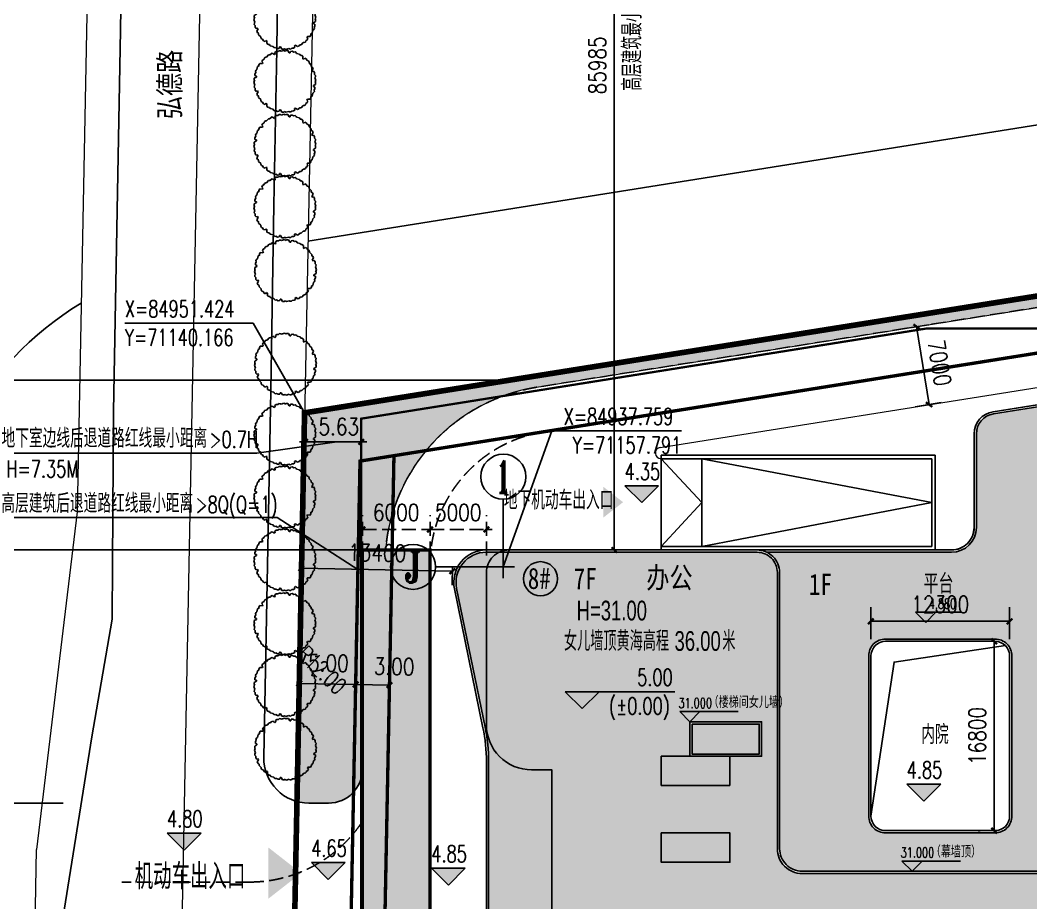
# Model space of a CAD drawing. Header units: metres. Extents: x 71066629 to 71645179, y 84793221 to 85208804.
# Drawn here: x 71114949 to 71204568, y 84907961 to 84986257 of the extents above; entities that cross this region are included whole.
import ezdxf
from ezdxf.enums import TextEntityAlignment as Align

# ---------------------------------------------------------------- set-up
doc = ezdxf.new("R2010")
doc.units = ezdxf.units.M
doc.header["$LTSCALE"] = 1000
for name, pattern in [('ACAD_ISO04W100', [30, 24, -3, 0, -3]), ('CENTER', [50.8, 31.75, -6.35, 6.35, -6.35]), ('CONTINOUS', [15000, 5000, 5000, 5000]), ('DASH', [0.35, 0.25, -0.1]), ('DASHED', [19.05, 12.7, -6.35]), ('HIDDENX2', [19.05, 12.7, -6.35])]:
    doc.linetypes.add(name, pattern=pattern)
for name, color, linetype in [('A_N_AXIS_TEXT', 7, 'Continuous'), ('A_N_DIM_ELEV', 3, 'Continuous'), ('A_N_PUB_TEXT', 7, 'Continuous'), ('A_OTHER_MEMBER', 134, 'Continuous'), ('A_ROOF_2', 136, 'Continuous'), ('A_SITEP_PLANT', 85, 'Continuous'), ('A_SITEP_TEX_1', 7, 'Continuous'), ('A_SITEP_TEX_2', 7, 'Continuous'), ('DIM_COOR', 3, 'Continuous'), ('DIM_SYMB', 3, 'Continuous'), ('G-ANN0-GRID', 85, 'Continuous'), ('G-ANNO-DIMS', 3, 'Continuous'), ('G-ANNO-LEGN', 3, 'Continuous'), ('G-ANNO-LEVL', 3, 'Continuous'), ('G-ANNO-TEXT', 7, 'Continuous'), ('G-BLDG-HIGH', 1, 'Continuous'), ('G-BLDG-MULT', 1, 'Continuous'), ('G-BLDG-OTLN', 2, 'Continuous'), ('G-BLDG-POIT', 6, 'Continuous'), ('G-BLDG-ROOF', 34, 'Continuous'), ('G-BSMT-OTLN', 5, 'HIDDENX2'), ('G-FRIE-FLWL', 6, 'Continuous'), ('G-PLTG', 105, 'Continuous'), ('G-SDWK', 157, 'Continuous'), ('G-SITE-BLUE', 5, 'Continuous'), ('G-SITE-GREN', 72, 'Continuous'), ('G-SITE-PROP', 1, 'Continuous'), ('G-STRU', 134, 'Continuous'), ('G_DRIV_ROAD', 145, 'Continuous'), ('G_H_252', 252, 'Continuous'), ('G_H_253', 253, 'Continuous'), ('G_N_GUIDES', 3, 'DASH'), ('G_SITE_REDL', 1, 'CONTINOUS'), ('PUB_DIM', 3, 'Continuous'), ('PUB_TEXT', 7, 'Continuous')]:
    doc.layers.add(name, color=color, linetype=linetype)
for name, color, linetype, lineweight in [('G-ROAD-CNTR', 24, 'DASHED', 13), ('G-ROAD-园区', 175, 'Continuous', 13), ('G-ROAD-市政', 1, 'Continuous', 13)]:
    doc.layers.add(name, color=color, linetype=linetype, lineweight=lineweight)
doc.styles.add('_TCH_AXIS', font='romant.shx')
doc.styles.add('_TCH_DIM', font='SIMPLEX', dxfattribs={"bigfont": 'GBCBIG'})
doc.styles.add('dim_font', font='SIMPLEX.shx', dxfattribs={"width": 0.8})
doc.styles.add('GAD A', font='$ gad e.shx', dxfattribs={"width": 0.7, "bigfont": '$ gad c.shx'})
doc.styles.add('HZ1', font='simhei.ttf', dxfattribs={"width": 0.8})
doc.styles.get("Standard").update_dxf_attribs({"font": 'txt', "bigfont": 'gbcbig.shx'})
doc.styles.add('黑体', font='simhei.ttf', dxfattribs={"width": 0.8})
doc.dimstyles.new('DIMN500', dxfattribs={"dimscale": 5, "dimtxt": 300, "dimasz": 100, "dimexe": 250, "dimexo": 300, "dimgap": 150, "dimtad": 1, "dimdec": 0, "dimzin": 0, "dimdsep": 46, "dimtxsty": 'dim_font', "dimblk": 'ARCHTICK', "dimcen": 0.09, "dimclrt": 7, "dimazin": 2, "dimtfac": 1, "dimtdec": 0, "dimtix": 1, "dimtmove": 2, "dimatfit": 3, "dimldrblk": 'ARCHTICK', "dimtolj": 1, "dimtzin": 0, "dimarcsym": 0})

# ---------------------------------------------------------------- blocks, each defined once
blk = doc.blocks.new('20130417-8#')
at = {"layer": 'G_H_252', "linetype": 'ByBlock'}
blk.add_hatch(color=256, dxfattribs=at).paths.add_polyline_path([(24300, 26500), (24300, 51000, 0.414214), (22500, 52800), (-1515, 52800, 0.474867), (-4140, 49581), (-1611, 37267, -0.050684), (-1300, 34209), (-1300, 500, 0.414214), (500, -1300), (34550, -1300, 0.414214), (36350, 500), (36350, 1700), (57750, 1700), (57750, 500, 0.414214), (59550, -1300), (76500, -1300, 0.414214), (78300, 500), (78300, 22500, 0.414214), (76500, 24300), (26500, 24300, -0.414214)])
at = {"layer": 'G_H_253'}
h = blk.add_hatch(color=256, dxfattribs=at)
h.dxf.hatch_style = 1
h.paths.add_polyline_path([(39750, 52800), (23372, 52800, -0.287492), (24500, 51000), (24500, 26500, 0.414214), (26500, 24500), (64067, 24500), (62644, 33481), (62613, 33678), (74787, 35606, 0.414214), (76283, 37666), (75731, 41151, -0.287492), (74130, 39755), (57142, 37064, -0.414214), (54853, 38726), (50786, 64406, -0.287492), (51619, 66361), (43468, 65070, 0.368919), (41950, 63292), (41950, 55000, -0.414214)])
h.paths.add_polyline_path([(45100, 43600), (45100, 29400, -0.414214), (43600, 27900), (33900, 27900, -0.414214), (32400, 29400), (32400, 43600, -0.414214), (33900, 45100), (43600, 45100, -0.414214)], flags=16)
at = {"layer": 'A_N_DIM_ELEV'}
for p, q in [((37459, 46571), (36559, 47471)), ((36559, 47471), (40530, 47471)), ((37459, 46571), (38359, 47471)), ((16540, 37760), (15640, 38660)), ((15640, 38660), (20841, 38660)), ((16540, 37760), (17440, 38660)), ((36249, 24500), (35349, 25400)), ((35349, 25400), (40550, 25400)), ((36249, 24500), (37149, 25400))]:
    blk.add_line(p, q, dxfattribs=at)
at = {"layer": 'A_ROOF_2'}
for p, q in [((14000, 34700), (20100, 34700)), ((14000, 32100), (14000, 34700)), ((20100, 34700), (20100, 32100)), ((20100, 32100), (14000, 32100))]:
    blk.add_line(p, q, dxfattribs=at)
for points in [[(16540, 37760), (22900, 37760), (22900, 34700), (16540, 34700)], [(16740, 37560), (22700, 37560), (22700, 34900), (16740, 34900)], [(14000, 27900), (20100, 27900), (20100, 25300), (14000, 25300)]]:
    blk.add_lwpolyline(points, close=True, dxfattribs=at)
at = {"layer": 'G-ANN0-GRID'}
for q in [(0, 57500), (-6000, 51500)]:
    blk.add_line((0, 51500), q, dxfattribs=at)
for centre in [(0, 59500), (-8000, 51500)]:
    blk.add_circle(centre, 2000, dxfattribs=at)
at = {"layer": 'G-ANNO-LEGN', "color": 3}
blk.add_lwpolyline([(44519, 44519), (34650, 43049), (32600, 29400)], dxfattribs=at)
at = {"layer": 'G-BLDG-OTLN'}
blk.add_lwpolyline([(69437, 69385), (43437, 65267, 0.368919), (41750, 63292), (41750, 55000, -0.414214), (39750, 53000), (22500, 53000), (500, 53000, 0.414214), (-1500, 51000), (-1500, 37500, 0.414214), (2500, 33500), (4300, 33500), (4300, 16400)], format="xyb", dxfattribs=at)
at = {"layer": 'G-BLDG-POIT', "linetype": 'Continuous', "ltscale": 0.1}
for p, q in [((0, 50500), (0, 52500)), ((-1000, 51500), (1000, 51500))]:
    blk.add_line(p, q, dxfattribs=at)
at = {"layer": 'G-BLDG-ROOF'}
for p, q in [((52449, 66695), (43437, 65267)), ((51619, 66361), (43468, 65070)), ((41750, 55000), (41750, 63292)), ((41950, 55000), (41950, 63292)), ((22500, 53000), (39750, 53000)), ((23372, 52800), (39750, 52800))]:
    blk.add_line(p, q, dxfattribs=at)
for points in [[(-1515, 53000, 0.474867), (-4336, 49541), (-1807, 37227, -0.050684), (-1500, 34209), (-1500, 500, 0.414214), (500, -1500), (34550, -1500, 0.414214), (36550, 500), (36550, 1500), (57550, 1500), (57550, 500, 0.414214), (59550, -1500), (76500, -1500, 0.414214), (78500, 500), (78500, 22500, 0.414214), (76500, 24500), (26500, 24500, -0.414214), (24500, 26500), (24500, 51000, 0.414214), (22500, 53000), (-1515, 53000)], [(32400, 29400, 0.414214), (33900, 27900), (43600, 27900, 0.414214), (45100, 29400), (45100, 43600, 0.414214), (43600, 45100), (33900, 45100, 0.414214), (32400, 43600), (32400, 29400)]]:
    blk.add_lwpolyline(points, format="xyb", dxfattribs=at)
for points in [[(-1515, 52800, 0.474867), (-4140, 49581), (-1611, 37267, -0.050684), (-1300, 34209), (-1300, 500, 0.414214), (500, -1300), (34550, -1300, 0.414214), (36350, 500), (36350, 1700), (57750, 1700), (57750, 500, 0.414214), (59550, -1300), (76500, -1300, 0.414214), (78300, 500), (78300, 22500, 0.414214), (76500, 24300), (26500, 24300, -0.414214), (24300, 26500), (24300, 51000, 0.414214), (22500, 52800)], [(32600, 29400, 0.414214), (33900, 28100), (43600, 28100, 0.414214), (44900, 29400), (44900, 43600, 0.414214), (43600, 44900), (33900, 44900, 0.414214), (32600, 43600)]]:
    blk.add_lwpolyline(points, format="xyb", close=True, dxfattribs=at)
for centre, radius, start, end in [((43750, 63292), 2000, 99, 180), ((43750, 63292), 1800, 99, 180), ((39750, 55000), 2000, 270, 0), ((39750, 55000), 2200, 270, 0)]:
    blk.add_arc(centre, radius, start, end, dxfattribs=at)
at = {"layer": 'A_N_AXIS_TEXT', "style": '_TCH_AXIS'}
for s, height, width, p, p2 in [('1', 2889, 0.5, (-688, 58055), (688, 58055)), ('J', 2778, 0.75, (-8794, 50111), (-7206, 50111))]:
    blk.add_text(s, height=height, dxfattribs=dict(at, width=width)).set_placement(p, p2, align=Align.FIT)
at = {"layer": 'A_N_PUB_TEXT', "linetype": 'ByBlock', "style": 'GAD A', "width": 0.8}
blk.add_text('平台', height=1750, dxfattribs=at).set_placement((37262, 49121))
at = {"layer": 'G-ANNO-TEXT'}
blk.add_text('内院', height=1687.9, dxfattribs=at).set_placement((37063, 35788))
at = {"layer": 'PUB_TEXT', "style": '_TCH_DIM', "width": 0.705882}
for s, p in [('4.880', (37729, 47786)), ('31.000', (15533, 38975)), ('31.000', (35242, 25715))]:
    blk.add_text(s, height=892.5, dxfattribs=at).set_placement(p)
at = {"layer": 'PUB_TEXT', "style": '_TCH_DIM'}
for s, p in [('（楼梯间女儿墙）', (18199, 38975)), ('（幕墙顶）', (37907, 25715))]:
    blk.add_text(s, height=1050, dxfattribs=at).set_placement(p)
blk = doc.blocks.new('BRANCHD', base_point=(0.5, 0.5))
for p, q in [((0.951, 0.743), (0.931, 0.754)), ((0.962, 0.694), (0.951, 0.743)), ((0.974, 0.687), (0.962, 0.694)), ((0.987, 0.668), (0.974, 0.687)), ((0.982, 0.647), (0.987, 0.668)), ((0.97, 0.587), (0.994, 0.594)), ((0.97, 0.571), (0.97, 0.587)), ((1.008, 0.55), (0.97, 0.571)), ((0.997, 0.62), (0.982, 0.647)), ((0.994, 0.594), (0.997, 0.62)), ((0.998, 0.504), (1.008, 0.52)), ((1.008, 0.52), (1.008, 0.55))]:
    blk.add_line(p, q)
blk = doc.blocks.new('A$C203C35CE')
at = {"layer": 'A_SITEP_PLANT', "extrusion": (0, 0, -1), "yscale": 2981.739130434784, "zscale": -2981.739130434782}
for xscale, rotation in [(2981.739130434763, 60.00000000017639), (2981.739130434784, 90), (2981.739130434794, 30.00000000017587), (2981.739130434768, 120.0000000001762), (2981.739130434778, 150.0000000001759), (2981.739130434778, 330.0000000001759), (2981.739130434755, 180.0000000001761), (2981.739130434768, 300.0000000001762), (2981.739130434794, 210.0000000001758), (2981.739130434784, 270), (2981.739130434763, 240.0000000001764)]:
    blk.add_blockref('BRANCHD', (-1526, 1526), dxfattribs=dict(at, xscale=xscale, rotation=rotation))
at = {"layer": 'A_SITEP_PLANT', "extrusion": (0, 0, -1), "xscale": 2981.739130434755, "yscale": 2981.739130434784, "zscale": -2981.739130434782}
blk.add_blockref('BRANCHD', (-1526, 1526), dxfattribs=at)
blk = doc.blocks.new('A$C237376EB')
at = {"layer": 'G-ROAD-CNTR', "linetype": 'ACAD_ISO04W100'}
blk.add_line((557.882, 796.653), (549.858, 385.849), dxfattribs=at)
at = {"layer": 'G-ROAD-市政', "linetype": 'Continuous'}
for p, q in [((546.22, 711.672), (542.681, 530.479)), ((564.51, 623.909), (560.745, 431.142)), ((542.681, 530.479), (539.096, 500.543)), ((537.729, 430.556), (539.096, 500.543))]:
    blk.add_line(p, q, dxfattribs=at)
at = {"layer": 'G-SITE-BLUE', "linetype": 'Continuous'}
blk.add_line((674.417, 572.261), (563.155, 554.51), dxfattribs=at)
blk.add_arc((558.704, 523.421), 30, 121.46749, 179.51118, dxfattribs=at)
at = {"layer": 'G-SITE-GREN', "color": 3, "linetype": 'Continuous'}
blk.add_line((562.857, 539.273), (676.781, 557.449), dxfattribs=at)
blk = doc.blocks.new('_ARCHTICK')
at = {"color": 0, "linetype": 'ByBlock', "const_width": 0.4}
blk.add_lwpolyline([(-0.5, -0.5), (0.5, 0.5)], dxfattribs=at)
blk = doc.blocks.new('*D25')
at = {"layer": 'Defpoints', "color": 0, "transparency": 16777216}
for p in [(71159263, 85025245), (71167635, 85025245), (71159263, 84939259)]:
    blk.add_point(p, dxfattribs=at)
at = {"layer": 'PUB_DIM', "color": 0, "lineweight": -2, "transparency": 16777216}
for p, q in [((71160763, 85025245), (71168885, 85025245)), ((71167635, 84939259), (71167635, 85025245)), ((71160763, 84939259), (71168885, 84939259))]:
    blk.add_line(p, q, dxfattribs=at)
at = {"layer": 'PUB_DIM', "color": 0, "lineweight": -2, "transparency": 16777216, "xscale": 500, "yscale": 500, "zscale": 500}
for p, rotation in [((71167635, 85025245), 90), ((71167635, 84939259), 270)]:
    blk.add_blockref('_ARCHTICK', p, dxfattribs=dict(at, rotation=rotation))
at = {"layer": 'PUB_DIM', "color": 7, "transparency": 16777216, "insert": (71166135, 84982252), "char_height": 1500, "attachment_point": 5, "rotation": 90, "style": 'dim_font'}
blk.add_mtext('\\A1;85985', dxfattribs=at)
blk = doc.blocks.new('*D26')
at = {"layer": 'Defpoints', "color": 0, "transparency": 16777216}
for p in [(71107625, 84954316), (71160886, 84954316), (71160886, 84939259)]:
    blk.add_point(p, dxfattribs=at)
at = {"layer": 'G-ANNO-DIMS', "color": 0, "lineweight": -2, "transparency": 16777216}
for p, q in [((71159386, 84954316), (71106375, 84954316)), ((71107625, 84939259), (71107625, 84954316)), ((71159386, 84939259), (71106375, 84939259))]:
    blk.add_line(p, q, dxfattribs=at)
at = {"layer": 'G-ANNO-DIMS', "color": 0, "lineweight": -2, "transparency": 16777216, "xscale": 500, "yscale": 500, "zscale": 500}
for p, rotation in [((71107625, 84954316), 90), ((71107625, 84939259), 270)]:
    blk.add_blockref('_ARCHTICK', p, dxfattribs=dict(at, rotation=rotation))
at = {"layer": 'G-ANNO-DIMS', "color": 7, "transparency": 16777216, "insert": (71106125, 84946788), "char_height": 1500, "attachment_point": 5, "rotation": 90, "style": 'dim_font'}
blk.add_mtext('\\A1;15056', dxfattribs=at)
blk = doc.blocks.new('*D27')
at = {"layer": 'Defpoints', "color": 0, "transparency": 16777216}
for p in [(71107625, 84939259), (71160886, 84939259), (71160886, 84884759)]:
    blk.add_point(p, dxfattribs=at)
at = {"layer": 'G-ANNO-DIMS', "color": 0, "lineweight": -2, "transparency": 16777216}
for p, q in [((71159386, 84939259), (71106375, 84939259)), ((71107625, 84884759), (71107625, 84939259)), ((71159386, 84884759), (71106375, 84884759))]:
    blk.add_line(p, q, dxfattribs=at)
at = {"layer": 'G-ANNO-DIMS', "color": 0, "lineweight": -2, "transparency": 16777216, "xscale": 500, "yscale": 500, "zscale": 500}
for p, rotation in [((71107625, 84939259), 90), ((71107625, 84884759), 270)]:
    blk.add_blockref('_ARCHTICK', p, dxfattribs=dict(at, rotation=rotation))
at = {"layer": 'G-ANNO-DIMS', "color": 7, "transparency": 16777216, "insert": (71106125, 84912009), "char_height": 1500, "attachment_point": 5, "rotation": 90, "style": 'dim_font'}
blk.add_mtext('\\A1;54500', dxfattribs=at)
blk = doc.blocks.new('*D51')
at = {"layer": 'Defpoints', "color": 0, "linetype": 'DASH', "ltscale": 5, "transparency": 16777216}
for p in [(71156291, 84941086), (71151291, 84937259), (71156291, 84937259)]:
    blk.add_point(p, dxfattribs=at)
at = {"layer": 'G-FRIE-FLWL', "color": 0, "linetype": 'DASH', "lineweight": -2, "ltscale": 5, "transparency": 16777216}
for p, q in [((71151291, 84938759), (71151291, 84942336)), ((71156291, 84938759), (71156291, 84942336)), ((71151291, 84941086), (71150791, 84941086)), ((71151291, 84941086), (71156291, 84941086)), ((71156291, 84941086), (71156791, 84941086))]:
    blk.add_line(p, q, dxfattribs=at)
at = {"layer": 'G-FRIE-FLWL', "color": 0, "linetype": 'DASH', "lineweight": -2, "ltscale": 5, "transparency": 16777216, "xscale": 500, "yscale": 500, "zscale": 500}
blk.add_blockref('_ARCHTICK', (71151291, 84941086), dxfattribs=at)
at = {"layer": 'G-FRIE-FLWL', "color": 0, "linetype": 'DASH', "lineweight": -2, "ltscale": 5, "transparency": 16777216, "xscale": 500, "yscale": 500, "zscale": 500, "rotation": 180}
blk.add_blockref('_ARCHTICK', (71156291, 84941086), dxfattribs=at)
at = {"layer": 'G-FRIE-FLWL', "color": 7, "linetype": 'DASH', "ltscale": 5, "transparency": 16777216, "insert": (71153791, 84942586), "char_height": 1500, "attachment_point": 5, "style": 'dim_font'}
blk.add_mtext('\\A1;5000', dxfattribs=at)
blk = doc.blocks.new('*D52')
at = {"layer": 'Defpoints', "color": 0, "linetype": 'DASH', "ltscale": 5, "transparency": 16777216}
for p in [(71151291, 84941086), (71145291, 84937259), (71151291, 84937259)]:
    blk.add_point(p, dxfattribs=at)
at = {"layer": 'G-FRIE-FLWL', "color": 0, "linetype": 'DASH', "lineweight": -2, "ltscale": 5, "transparency": 16777216}
for p, q in [((71145291, 84938759), (71145291, 84942336)), ((71151291, 84938759), (71151291, 84942336)), ((71145291, 84941086), (71151291, 84941086))]:
    blk.add_line(p, q, dxfattribs=at)
at = {"layer": 'G-FRIE-FLWL', "color": 0, "linetype": 'DASH', "lineweight": -2, "ltscale": 5, "transparency": 16777216, "xscale": 500, "yscale": 500, "zscale": 500, "rotation": 180}
blk.add_blockref('_ARCHTICK', (71145291, 84941086), dxfattribs=at)
at = {"layer": 'G-FRIE-FLWL', "color": 0, "linetype": 'DASH', "lineweight": -2, "ltscale": 5, "transparency": 16777216, "xscale": 500, "yscale": 500, "zscale": 500}
blk.add_blockref('_ARCHTICK', (71151291, 84941086), dxfattribs=at)
at = {"layer": 'G-FRIE-FLWL', "color": 7, "linetype": 'DASH', "ltscale": 5, "transparency": 16777216, "insert": (71148291, 84942586), "char_height": 1500, "attachment_point": 5, "style": 'dim_font'}
blk.add_mtext('\\A1;6000', dxfattribs=at)
blk = doc.blocks.new('*D55')
at = {"layer": 'Defpoints', "color": 0, "transparency": 16777216}
for p in [(71201322, 84931159), (71201391, 84931159), (71201391, 84914359)]:
    blk.add_point(p, dxfattribs=at)
at = {"layer": 'PUB_DIM', "color": 0, "lineweight": -2, "transparency": 16777216}
for p, q in [((71199891, 84931159), (71200072, 84931159)), ((71201322, 84914359), (71201322, 84931159)), ((71199891, 84914359), (71200072, 84914359))]:
    blk.add_line(p, q, dxfattribs=at)
at = {"layer": 'PUB_DIM', "color": 0, "lineweight": -2, "transparency": 16777216, "xscale": 500, "yscale": 500, "zscale": 500}
for p, rotation in [((71201322, 84931159), 90), ((71201322, 84914359), 270)]:
    blk.add_blockref('_ARCHTICK', p, dxfattribs=dict(at, rotation=rotation))
at = {"layer": 'PUB_DIM', "color": 7, "transparency": 16777216, "insert": (71199822, 84922759), "char_height": 1500, "attachment_point": 5, "rotation": 90, "style": 'dim_font'}
blk.add_mtext('\\A1;16800', dxfattribs=at)
blk = doc.blocks.new('*D56')
at = {"layer": 'Defpoints', "color": 0, "transparency": 16777216}
for p in [(71202691, 84932930), (71190391, 84929859), (71202691, 84929859)]:
    blk.add_point(p, dxfattribs=at)
at = {"layer": 'PUB_DIM', "color": 0, "lineweight": -2, "transparency": 16777216}
for p, q in [((71190391, 84931359), (71190391, 84934180)), ((71202691, 84931359), (71202691, 84934180)), ((71190391, 84932930), (71202691, 84932930))]:
    blk.add_line(p, q, dxfattribs=at)
at = {"layer": 'PUB_DIM', "color": 0, "lineweight": -2, "transparency": 16777216, "xscale": 500, "yscale": 500, "zscale": 500, "rotation": 180}
blk.add_blockref('_ARCHTICK', (71190391, 84932930), dxfattribs=at)
at = {"layer": 'PUB_DIM', "color": 0, "lineweight": -2, "transparency": 16777216, "xscale": 500, "yscale": 500, "zscale": 500}
blk.add_blockref('_ARCHTICK', (71202691, 84932930), dxfattribs=at)
at = {"layer": 'PUB_DIM', "color": 7, "transparency": 16777216, "insert": (71196541, 84934430), "char_height": 1500, "attachment_point": 5, "style": 'dim_font'}
blk.add_mtext('\\A1;12300', dxfattribs=at)
blk = doc.blocks.new('*D69')
at = {"layer": 'Defpoints', "color": 0, "transparency": 16777216}
for p in [(71113223, 84916799), (71120250, 84916799), (71120250, 84905799)]:
    blk.add_point(p, dxfattribs=at)
at = {"layer": 'PUB_DIM', "color": 0, "lineweight": -2, "transparency": 16777216}
for p, q in [((71118750, 84916799), (71111973, 84916799)), ((71113223, 84905799), (71113223, 84916799)), ((71118750, 84905799), (71111973, 84905799))]:
    blk.add_line(p, q, dxfattribs=at)
at = {"layer": 'PUB_DIM', "color": 0, "lineweight": -2, "transparency": 16777216, "xscale": 500, "yscale": 500, "zscale": 500}
for p, rotation in [((71113223, 84916799), 90), ((71113223, 84905799), 270)]:
    blk.add_blockref('_ARCHTICK', p, dxfattribs=dict(at, rotation=rotation))
at = {"layer": 'PUB_DIM', "color": 7, "transparency": 16777216, "insert": (71111723, 84911299), "char_height": 1500, "attachment_point": 5, "rotation": 90, "style": 'dim_font'}
blk.add_mtext('\\A1;11000', dxfattribs=at)
blk = doc.blocks.new('*D70')
at = {"layer": 'Defpoints', "color": 0, "transparency": 16777216}
for p in [(71197000, 84959479), (71198103, 84952566), (71195548, 84952158)]:
    blk.add_point(p, dxfattribs=at)
at = {"layer": 'PUB_DIM', "color": 0, "lineweight": -2, "transparency": 16777216}
for p, q in [((71195519, 84959242), (71193210, 84958874)), ((71194445, 84959071), (71195548, 84952158)), ((71196622, 84952330), (71194313, 84951961))]:
    blk.add_line(p, q, dxfattribs=at)
at = {"layer": 'PUB_DIM', "color": 0, "lineweight": -2, "transparency": 16777216, "xscale": 500, "yscale": 500, "zscale": 500}
for p, rotation in [((71194445, 84959071), 99.06477468193437), ((71195548, 84952158), 279.0647746819344)]:
    blk.add_blockref('_ARCHTICK', p, dxfattribs=dict(at, rotation=rotation))
at = {"layer": 'PUB_DIM', "color": 7, "transparency": 16777216, "insert": (71196478, 84955851), "char_height": 1500, "attachment_point": 5, "rotation": 279.06477, "style": 'dim_font'}
blk.add_mtext('\\A1;7000', dxfattribs=at)
blk = doc.blocks.new('*D85')
at = {"layer": 'Defpoints', "color": 0, "transparency": 16777216}
for p in [(71139911, 84939595), (71153309, 84939333), (71153271, 84937375)]:
    blk.add_point(p, dxfattribs=at)
at = {"layer": 'PUB_DIM', "color": 0, "lineweight": -2, "transparency": 16777216}
for p, q in [((71139882, 84938095), (71139849, 84936387)), ((71139873, 84937636), (71153271, 84937375)), ((71153280, 84937834), (71153246, 84936125))]:
    blk.add_line(p, q, dxfattribs=at)
at = {"layer": 'PUB_DIM', "color": 0, "lineweight": -2, "transparency": 16777216, "xscale": 500, "yscale": 500, "zscale": 500}
for p, rotation in [((71139873, 84937636), 178.8810751439324), ((71153271, 84937375), 358.8810751439324)]:
    blk.add_blockref('_ARCHTICK', p, dxfattribs=dict(at, rotation=rotation))
at = {"layer": 'PUB_DIM', "color": 7, "transparency": 16777216, "insert": (71146601, 84939005), "char_height": 1500, "attachment_point": 5, "rotation": 358.88108, "style": 'dim_font'}
blk.add_mtext('\\A1;13400', dxfattribs=at)
blk = doc.blocks.new('*D106')
at = {"layer": 'Defpoints', "color": 0, "transparency": 16777216}
for p in [(71140209, 84950909), (71145192, 84950909), (71145192, 84948849)]:
    blk.add_point(p, dxfattribs=at)
at = {"layer": 'G-ANNO-DIMS', "color": 0, "lineweight": -2, "transparency": 16777216}
for p, q in [((71140209, 84948849), (71139709, 84948849)), ((71140209, 84949409), (71140209, 84947599)), ((71140209, 84948849), (71145192, 84948849)), ((71145192, 84949409), (71145192, 84947599)), ((71145192, 84948849), (71145692, 84948849))]:
    blk.add_line(p, q, dxfattribs=at)
at = {"layer": 'G-ANNO-DIMS', "color": 0, "lineweight": -2, "transparency": 16777216, "xscale": 500, "yscale": 500, "zscale": 500}
blk.add_blockref('_ARCHTICK', (71140209, 84948849), dxfattribs=at)
at = {"layer": 'G-ANNO-DIMS', "color": 0, "lineweight": -2, "transparency": 16777216, "xscale": 500, "yscale": 500, "zscale": 500, "rotation": 180}
blk.add_blockref('_ARCHTICK', (71145192, 84948849), dxfattribs=at)
at = {"layer": 'G-ANNO-DIMS', "color": 7, "transparency": 16777216, "insert": (71143201, 84950204), "char_height": 1500, "attachment_point": 5, "style": 'dim_font'}
blk.add_mtext('\\A1;5.63', dxfattribs=at)
blk = doc.blocks.new('*D107')
at = {"layer": 'Defpoints', "color": 0, "transparency": 16777216}
for p in [(71139756, 84930432), (71144754, 84930335), (71144696, 84927329)]:
    blk.add_point(p, dxfattribs=at)
at = {"layer": 'G-ANNO-DIMS', "color": 0, "lineweight": -2, "transparency": 16777216}
for p, q in [((71139726, 84928932), (71139672, 84926177)), ((71144725, 84928835), (71144671, 84926079)), ((71139697, 84927427), (71144696, 84927329))]:
    blk.add_line(p, q, dxfattribs=at)
at = {"layer": 'G-ANNO-DIMS', "color": 0, "lineweight": -2, "transparency": 16777216, "xscale": 500, "yscale": 500, "zscale": 500}
for p, rotation in [((71139697, 84927427), 178.8811565033978), ((71144696, 84927329), 358.8811565033978)]:
    blk.add_blockref('_ARCHTICK', p, dxfattribs=dict(at, rotation=rotation))
at = {"layer": 'G-ANNO-DIMS', "color": 7, "transparency": 16777216, "insert": (71142284, 84929221), "char_height": 1500, "attachment_point": 5, "rotation": 358.88116, "style": 'dim_font'}
blk.add_mtext('\\A1;5.00', dxfattribs=at)
blk = doc.blocks.new('*D108')
at = {"layer": 'Defpoints', "color": 0, "transparency": 16777216}
for p in [(71144754, 84930335), (71147754, 84930276), (71147695, 84927270)]:
    blk.add_point(p, dxfattribs=at)
at = {"layer": 'G-ANNO-DIMS', "color": 0, "lineweight": -2, "transparency": 16777216}
for p, q in [((71144725, 84928835), (71144671, 84926079)), ((71147725, 84928776), (71147671, 84926021)), ((71144696, 84927329), (71147695, 84927270))]:
    blk.add_line(p, q, dxfattribs=at)
at = {"layer": 'G-ANNO-DIMS', "color": 0, "lineweight": -2, "transparency": 16777216, "xscale": 500, "yscale": 500, "zscale": 500}
for p, rotation in [((71144696, 84927329), 178.8811565035303), ((71147695, 84927270), 358.8811565035303)]:
    blk.add_blockref('_ARCHTICK', p, dxfattribs=dict(at, rotation=rotation))
at = {"layer": 'G-ANNO-DIMS', "color": 7, "transparency": 16777216, "insert": (71148109, 84928925), "char_height": 1500, "attachment_point": 5, "rotation": 358.88116, "style": 'dim_font'}
blk.add_mtext('\\A1;3.00', dxfattribs=at)

msp = doc.modelspace()

# ---------------------------------------------------------------- hatches: boundary and pattern name
at = {"layer": 'A_SITEP_TEX_2'}
for points in [[(71166662.535, 84942132.803), (71168411.522, 84943499.075), (71166662.535, 84944865.347)], [(71136948.252, 84908318.149), (71139863.23, 84910595.268), (71136948.252, 84912872.388)]]:
    msp.add_hatch(color=256, dxfattribs=at).paths.add_polyline_path(points)
at = {"layer": 'G-ANNO-LEVL'}
for points in [[(71170062.531, 84943459.315), (71168562.531, 84944959.315), (71171562.531, 84944959.315)], [(71195077.137, 84916976.541), (71193577.137, 84918476.541), (71196577.137, 84918476.541)], [(71129482.65, 84912643.501), (71127982.65, 84914143.501), (71130982.65, 84914143.501)], [(71142266.031, 84910030.52), (71140766.031, 84911530.52), (71143766.031, 84911530.52)], [(71152919.439, 84909538.365), (71151419.439, 84911038.365), (71154419.439, 84911038.365)]]:
    msp.add_hatch(color=256, dxfattribs=at).paths.add_polyline_path(points)
at = {"layer": 'G-FRIE-FLWL'}
h = msp.add_hatch(dxfattribs=at)
h.set_pattern_fill('AR-HBONE', color=256, scale=1000, style=0)
h.set_pattern_definition([(45, (-676619.85, 0), (6e-14, 862.1045876), [1828.8, -609.6]), (135, (-676188.8, 431.05), (6e-14, 862.1045876), [1828.8, -609.6])])
edge = h.paths.add_edge_path()
edge.add_line((71145291.497, 84939259.314), (71145291.497, 84891119.952))
edge.add_arc((71163411.855, 84891119.952), 18120.358, 180, 269.61814802)
edge.add_line((71163291.091, 84872999.997), (71240555.926, 84872999.997))
edge.add_line((71240555.926, 84872999.997), (71240555.926, 84878999.997))
edge.add_line((71240555.926, 84878999.997), (71163289.487, 84878999.997))
edge.add_arc((71163289.487, 84890998.387), 11998.39, 179.99231142, 270, ccw=False)
edge.add_line((71151291.097, 84890999.997), (71151291.097, 84939259.314))
edge.add_line((71151291.097, 84939259.314), (71145291.497, 84939259.314))
at = {"layer": 'G-PLTG'}
h = msp.add_hatch(dxfattribs=at)
h.set_pattern_fill('CROSS', color=256, scale=500, style=0)
h.set_pattern_definition([(0, (0, 0), (793.75, 793.75), [396.875, -1190.625]), (90, (198.4, -198.4), (-793.75, 793.75), [396.875, -1190.625])])
h.paths.add_polyline_path([(71147349.083, 84939259.314), (71145291.521, 84939259.314), (71145291.337, 84919918.445, -0.490018964), (71141422.117, 84916799.328), (71139492.103, 84916942.553), (71140165.577, 84951423.833), (71214357.836, 84963260.727), (71254089.189, 84969599.609), (71256456.236, 84969777.292), (71265024.641, 84915678.51), (71253588.276, 84913867.167), (71246939.811, 84955843.924), (71241013.681, 84954905.317), (71240631.911, 84957315.715, 0.41454433), (71230324.77, 84964795.405), (71160770.303, 84953698.535, 0.344600181)])

# ---------------------------------------------------------------- linework, layer by layer
at = {"layer": 'DIM_COOR', "color": 3}
for p, q in [((71135619.047, 84959379.59), (71124234.047, 84959379.59)), ((71140165.575, 84951423.766), (71135619.047, 84959379.59)), ((71157791.453, 84937759.314), (71162102.817, 84949830.953)), ((71162102.817, 84949830.953), (71173597.817, 84949830.953))]:
    msp.add_line(p, q, dxfattribs=at)
at = {"layer": 'DIM_SYMB'}
for points in [[(71113369.832, 84947846.333), (71135944.649, 84947846.333), (71143025.092, 84948848.805)], [(71113369.832, 84942136.196), (71137736.354, 84942136.196), (71144895.177, 84937538.401)]]:
    msp.add_lwpolyline(points, dxfattribs=at)
at = {"layer": 'G-ANNO-LEGN', "color": 3}
for points in [[(71171791.627, 84947359.315), (71175391.627, 84943459.315), (71171791.627, 84939559.314)], [(71175391.627, 84947359.315), (71195791.627, 84943459.315), (71175391.627, 84939559.314)]]:
    msp.add_lwpolyline(points, dxfattribs=at)
at = {"layer": 'G-ANNO-LEVL'}
for p, q in [((71170062.531, 84943459.315), (71168562.531, 84944959.315)), ((71168562.531, 84944959.315), (71171562.531, 84944959.315)), ((71170062.531, 84943459.315), (71171562.531, 84944959.315)), ((71164784.451, 84925188.665), (71163284.451, 84926688.665)), ((71163284.451, 84926688.665), (71173011.951, 84926688.665)), ((71164784.451, 84925188.665), (71166284.451, 84926688.665)), ((71195077.137, 84916976.541), (71193577.137, 84918476.541)), ((71193577.137, 84918476.541), (71196577.137, 84918476.541)), ((71195077.137, 84916976.541), (71196577.137, 84918476.541)), ((71129482.65, 84912643.501), (71127982.65, 84914143.501)), ((71127982.65, 84914143.501), (71130982.65, 84914143.501)), ((71129482.65, 84912643.501), (71130982.65, 84914143.501)), ((71142266.031, 84910030.52), (71140766.031, 84911530.52)), ((71140766.031, 84911530.52), (71143766.031, 84911530.52)), ((71142266.031, 84910030.52), (71143766.031, 84911530.52)), ((71152919.439, 84909538.365), (71151419.439, 84911038.365)), ((71151419.439, 84911038.365), (71154419.439, 84911038.365)), ((71152919.439, 84909538.365), (71154419.439, 84911038.365))]:
    msp.add_line(p, q, dxfattribs=at)
at = {"layer": 'G-ANNO-TEXT'}
msp.add_lwpolyline([(71159574.163, 84936705.938, 1), (71162609.049, 84936705.938, 1)], format="xyb", close=True, dxfattribs=at)
at = {"layer": 'G-BLDG-HIGH', "linetype": 'DASH', "ltscale": 5, "const_width": 300}
msp.add_lwpolyline([(71148092.747, 84947625.344), (71146693.905, 84875999.994)], dxfattribs=at)
at = {"layer": 'G-BLDG-MULT', "linetype": 'DASH', "ltscale": 5, "const_width": 300}
msp.add_lwpolyline([(71145082.796, 84947145.127), (71143693.332, 84875999.994), (71281870.002, 84875999.994), (71296811.975, 84875999.994), (71311745.979, 84876484.258), (71466129.695, 84881489.509), (71464935.393, 84925672.058), (71467623.383, 84955755.696), (71467410.204, 84963644.286), (71369769.258, 84964671.238), (71337717.675, 84964938.771), (71266511.92, 84965533.622), (71265268.492, 84965533.216), (71264047.088, 84965511.401), (71262826.14, 84965468.278), (71261606.214, 84965403.846), (71260387.023, 84965318.137), (71259170.082, 84965211.395), (71257955.463, 84965083.208), (71256754.527, 84964935.277), (71254843.755, 84964656.75), (71145082.796, 84947145.127)], dxfattribs=at)
at = {"layer": 'G-BSMT-OTLN', "ltscale": 0.1, "const_width": 200}
msp.add_lwpolyline([(71463841.627, 84964909.493), (71234641.627, 84964909.493), (71234641.627, 84958909.493), (71195336.438, 84958909.493), (71145191.627, 84950909.225), (71145191.627, 84880109.493), (71249141.627, 84880109.493), (71249141.627, 84877109.493), (71391141.627, 84877109.493), (71391141.627, 84880109.493), (71463841.627, 84880109.493)], close=True, dxfattribs=at)
at = {"layer": 'G-FRIE-FLWL', "linetype": 'DASH', "ltscale": 5}
for p, q in [((71222931.433, 84963615.942), (71160770.631, 84953698.588)), ((71221170.766, 84959284.451), (71161400.485, 84949748.489)), ((71145291.497, 84939259.314), (71145291.097, 84890999.997)), ((71147349.083, 84939259.314), (71145291.497, 84939259.314)), ((71151291.097, 84937898.358), (71151291.097, 84890999.997)), ((71135291.239, 84909799.328), (71123953.548, 84909799.328))]:
    msp.add_line(p, q, dxfattribs=at)
at = {"layer": 'G-FRIE-FLWL', "linetype": 'DASH', "ltscale": 5, "const_width": 300}
msp.add_lwpolyline([(71145291.497, 84939259.314), (71145291.497, 84891119.952, 0.412262898), (71163291.091, 84872999.997), (71240555.926, 84872999.997), (71240555.926, 84878999.997), (71163289.487, 84878999.997, -0.414252867), (71151291.097, 84890999.997), (71151291.097, 84939259.314), (71145291.497, 84939259.314)], format="xyb", dxfattribs=at)
at = {"layer": 'G-FRIE-FLWL', "linetype": 'DASH', "ltscale": 5}
for centre, radius, start, end in [((71163291.097, 84937898.358), 16000, 99.06477468, 175.12053916), ((71163291.097, 84937898.358), 12000, 99.06477468, 180.00000018), ((71135291.239, 84921799.328), 12000, 270, 326.44318861)]:
    msp.add_arc(centre, radius, start, end, dxfattribs=at)
at = {"layer": 'G-ROAD-园区'}
for p, q in [((71160723.033, 84953690.921), (71230324.761, 84964795.403)), ((71171696.103, 84948353.071), (71223072.389, 84956549.808)), ((71171791.627, 84947359.315), (71171774.878, 84947359.315))]:
    msp.add_line(p, q, dxfattribs=at)
for centre, radius, start, end in [((71163291.097, 84937898.358), 16000, 99.06477468, 175.12053916), ((71171774.878, 84947859.315), 500, 99.06475546, 270)]:
    msp.add_arc(centre, radius, start, end, dxfattribs=at)
at = {"layer": 'G-SDWK'}
for p, q in [((71137954.351, 84998866.148), (71137691.746, 84983698.824)), ((71137691.746, 84983698.824), (71137451.828, 84969850.548)), ((71137451.828, 84969850.548), (71137166.824, 84953367.875)), ((71137166.824, 84953367.875), (71136553.61, 84920874.803)), ((71145291.375, 84939259.314), (71145291.335, 84919799.303)), ((71145291.521, 84939259.314), (71147349.083, 84939259.314)), ((71136607.239, 84923716.5), (71136586.016, 84922272.473)), ((71142291.335, 84916799.328), (71140552.898, 84916799.328))]:
    msp.add_line(p, q, dxfattribs=at)
msp.add_lwpolyline([(71124209.949, 85008493.596), (71123831.362, 84985369.968), (71123546.48, 84969380.163), (71123228.287, 84951553.301), (71123119.235, 84938103.944), (71123089, 84933135), (71121311.638, 84922674.042), (71119750.714, 84913045.611), (71118493.439, 84905087.624), (71118275, 84903705), (71118158.604, 84898965.368), (71118096.125, 84894710.098), (71117920.349, 84884721.751), (71117738.199, 84874698.113), (71117575.73, 84865741.992)], dxfattribs=at)
for centre, radius, start, end in [((71140552.898, 84920799.328), 4000, 178.91883432, 270), ((71142291.335, 84919799.328), 3000, 270, 359.99952543)]:
    msp.add_arc(centre, radius, start, end, dxfattribs=at)
at = {"layer": 'G-SITE-PROP', "color": 1, "linetype": 'CENTER', "ltscale": 0.1, "const_width": 500}
msp.add_lwpolyline([(71472278.139, 84968593.364), (71472629.36, 84955600.218), (71469941.372, 84925516.599), (71471208.114, 84878652.581), (71471208.114, 84878652.581), (71296860.553, 84872999.995, -0.008064359), (71296860.553, 84872999.995), (71138633.758, 84872999.995, -0.828017038), (71138633.758, 84872999.995), (71140165.485, 84951423.818), (71254089.189, 84969599.609, -0.041638667), (71266531.938, 84970533.63), (71369816.367, 84969671.02), (71472278.139, 84968593.364), (71472629.36, 84955600.218), (71469941.372, 84925516.599), (71471208.114, 84878652.581), (71471208.114, 84878652.581), (71296860.553, 84872999.995, -0.008064359), (71296860.553, 84872999.995), (71138633.758, 84872999.995, -0.828017038), (71138633.758, 84872999.995), (71140169.386, 84951623.516)], format="xyb", dxfattribs=at)
at = {"layer": 'G-STRU'}
for p, q in [((71171791.627, 84947659.315), (71196091.627, 84947659.315)), ((71171791.627, 84947659.315), (71171791.627, 84939259.314)), ((71171791.627, 84947359.315), (71195791.627, 84947359.315)), ((71175391.627, 84947359.315), (71175391.627, 84939559.314)), ((71195791.627, 84947359.315), (71195791.627, 84939559.314)), ((71196091.627, 84947659.315), (71196091.627, 84939259.314)), ((71171791.627, 84939559.314), (71195791.627, 84939559.314)), ((71171791.627, 84939259.314), (71196091.627, 84939259.314))]:
    msp.add_line(p, q, dxfattribs=at)
at = {"layer": 'G_DRIV_ROAD'}
msp.add_line((71251835.817, 84969240.097), (71176879.856, 84957281.358), dxfattribs=at)
at = {"layer": 'G_SITE_REDL', "linetype": 'DASH', "ltscale": 5, "const_width": 300}
msp.add_lwpolyline([(71148092.747, 84947625.344), (71146693.905, 84875999.994)], dxfattribs=at)
at = {"layer": 'PUB_DIM', "ltscale": 0.5}
msp.add_lwpolyline([(71138115.108, 84929978.714, 0, 0, 0), (71144743.629, 84923569.166, 330, 0, 0), (71145462.511, 84922874.033, 0, 0, 0)], format="xyseb", dxfattribs=at)

# ---------------------------------------------------------------- block references
at = {"layer": 'A_OTHER_MEMBER', "linetype": 'ByBlock'}
msp.add_blockref('20130417-8#', (71157791.453, 84886259.314), dxfattribs=at)
at = {"layer": 'A_SITEP_PLANT', "xscale": 1.8, "yscale": 1.8, "zscale": 1.8, "rotation": 90}
for p in [(71141168.235, 84983663.651), (71141168.235, 84978087.903), (71141168.235, 84972429.408), (71141168.235, 84966943.778), (71141216.762, 84961293.86), (71141216.762, 84952988.568), (71141168.235, 84946787.04), (71141168.235, 84941211.292), (71141168.235, 84935635.544), (71141168.235, 84929977.049), (71141168.235, 84924491.419), (71141216.762, 84918841.501)]:
    msp.add_blockref('A$C203C35CE', p, dxfattribs=at)
at = {"layer": 'G_N_GUIDES', "xscale": 1000, "yscale": 1000, "zscale": 1000}
msp.add_blockref('A$C237376EB', (70577308.677, 84412150.795), dxfattribs=at)

# ---------------------------------------------------------------- texts
at = {"layer": 'A_N_PUB_TEXT', "style": '_TCH_DIM', "width": 0.705882}
for s, p in [('4.35', (71168552.531, 84945484.315)), ('5.00', (71169661.951, 84927213.665)), ('(%%P0.00)', (71167161.951, 84924676.165)), ('4.85', (71193567.137, 84919001.541)), ('4.80', (71127972.65, 84914668.501)), ('4.65', (71140756.031, 84912055.52)), ('4.85', (71151409.439, 84911563.365))]:
    msp.add_text(s, height=1487.5, dxfattribs=at).set_placement(p)
at = {"layer": 'A_SITEP_TEX_1', "color": 60, "style": '黑体', "width": 0.8}
msp.add_text('弘德路', height=1877.6371, rotation=90, dxfattribs=at).set_placement((71129137.634, 84977482.424))
at = {"layer": 'A_SITEP_TEX_1', "color": 60, "style": 'HZ1', "width": 0.6}
msp.add_text('机动车出入口', height=2000, dxfattribs=at).set_placement((71125092.825, 84909384.834))
at = {"layer": 'DIM_SYMB', "color": 7, "style": '_TCH_DIM'}
msp.add_text('高层建筑最小间距大于', height=1687.9433, rotation=90, dxfattribs=at).set_placement((71170061.419, 84979998.43))
for s, p in [('地下室边线后退道路红线最小距离', (71113293.019, 84948325.778)), ('高层建筑后退道路红线最小距离', (71113280.381, 84942550.48))]:
    msp.add_text(s, height=1687.94326, dxfattribs=at).set_placement(p)
at = {"layer": 'DIM_SYMB', "color": 7, "style": '_TCH_DIM', "width": 0.705882}
for s, p in [('>0.7H', (71131723.87, 84948325.778)), ('H=7.35M', (71113728.666, 84945700.611)), ('>8Q(Q=1)', (71130482.509, 84942550.48))]:
    msp.add_text(s, height=1487.5, dxfattribs=at).set_placement(p)
at = {"layer": 'G-ANNO-TEXT'}
msp.add_text('地下机动车出入口', height=1687.9433, dxfattribs=at).set_placement((71157833.946, 84942847.154))
for s, height, style, width, p in [('办公', 1877.6371, '黑体', 0.8, (71170475.004, 84935863.423)), ('8#', 1877.6371, '黑体', 0.8, (71159959.656, 84935800.445)), ('7F', 1877.6371, '黑体', 0.8, (71164030.711, 84935779.58)), ('1F', 1877.6371, '黑体', 0.8, (71184894.1, 84935276.53)), ('H=31.00', 1750, 'GAD A', 0.7, (71164291.944, 84933011.631)), ('女儿墙顶黄海高程', 1750, 'GAD A', 0.7, (71163174.234, 84930310.879)), ('36.00', 1750, 'GAD A', 0.7, (71172974.234, 84930310.879)), ('米', 1750, 'GAD A', 0.7, (71177214.619, 84930310.879))]:
    msp.add_text(s, height=height, dxfattribs=dict(at, style=style, width=width)).set_placement(p)
at = {"layer": 'PUB_DIM', "color": 7, "style": '_TCH_DIM', "width": 0.705882}
msp.add_text('R12.00', height=1487.5, rotation=315.96218876, dxfattribs=at).set_placement((71139391.598, 84929802.141))
at = {"layer": 'PUB_TEXT', "color": 3, "style": '_TCH_DIM', "width": 0.705882}
for s, p in [('X=84951.424', (71124234.047, 84959904.59)), ('Y=71140.166', (71124234.047, 84957367.09)), ('X=84937.759', (71163147.817, 84950355.953)), ('Y=71157.791', (71163947.817, 84947818.453))]:
    msp.add_text(s, height=1487.5, dxfattribs=at).set_placement(p)

# ---------------------------------------------------------------- dimensions: what is measured, and where the dimension line sits
at = {"layer": 'G-ANNO-DIMS'}
for p1, p2, picture, middle in [((71160886.147, 84939259.314), (71160886.147, 84954315.699), '*D26', (71106125.003, 84946787.507)), ((71160886.147, 84884759.314), (71160886.147, 84939259.314), '*D27', (71106125.003, 84912009.314))]:
    dim = msp.add_aligned_dim(p1=p1, p2=p2, distance=53261.144, dimstyle='DIMN500', dxfattribs=at)
    dim.commit()
    dim.dimension.update_dxf_attribs({"geometry": picture, "text_midpoint": middle})
for base, p1, p2, angle, text, picture, middle in [((71145191.661, 84948848.805), (71140208.555, 84950909.269), (71145191.661, 84950909.269), 0, '5.63', '*D106', (71143201.284, 84950204.02)), ((71144695.788, 84927329.058), (71139755.576, 84930432.143), (71144754.485, 84930334.515), 358.8811565, '5.00', '*D107', (71142283.962, 84929221.164)), ((71147695.216, 84927270.479), (71144754.485, 84930334.515), (71147753.913, 84930275.936), 358.8811565, '3.00', '*D108', (71148109.083, 84928924.855))]:
    dim = msp.add_linear_dim(base=base, p1=p1, p2=p2, angle=angle, text=text, dimstyle='DIMN500', dxfattribs=at)
    dim.commit()
    dim.dimension.update_dxf_attribs({"geometry": picture, "text_midpoint": middle, "dimtype": 129})
at = {"layer": 'G-FRIE-FLWL', "linetype": 'DASH', "ltscale": 5}
for p1, p2, picture, middle in [((71145291.359, 84937259.309), (71151291.098, 84937259.312), '*D52', (71148291.229, 84942586.262)), ((71151291.098, 84937259.312), (71156291.453, 84937259.314), '*D51', (71153791.276, 84942586.264))]:
    dim = msp.add_aligned_dim(p1=p1, p2=p2, distance=3826.95, dimstyle='DIMN500', dxfattribs=at)
    dim.commit()
    dim.dimension.update_dxf_attribs({"geometry": picture, "text_midpoint": middle})
at = {"layer": 'PUB_DIM'}
for p1, p2, distance, picture, middle in [((71159262.795, 84939259.314), (71159262.795, 85025244.682), -8371.853, '*D25', (71166134.647, 84982251.998)), ((71197000.467, 84959478.824), (71198103.337, 84952566.165), -2587.943, '*D70', (71196477.546, 84955851.088)), ((71139911.406, 84939595.167), (71153309.037, 84939333.492), -1959.053, '*D85', (71146601.257, 84939005.364)), ((71190391.453, 84929859.314), (71202691.453, 84929859.314), 3070.753, '*D56', (71196541.453, 84934430.067)), ((71201391.453, 84914359.314), (71201391.453, 84931159.314), 69.512, '*D55', (71199821.941, 84922759.314)), ((71120249.788, 84905799.328), (71120249.788, 84916799.328), 7027.017, '*D69', (71111722.771, 84911299.328))]:
    dim = msp.add_aligned_dim(p1=p1, p2=p2, distance=distance, dimstyle='DIMN500', dxfattribs=at)
    dim.commit()
    dim.dimension.update_dxf_attribs({"geometry": picture, "text_midpoint": middle})

doc.saveas('drawing.dxf')
